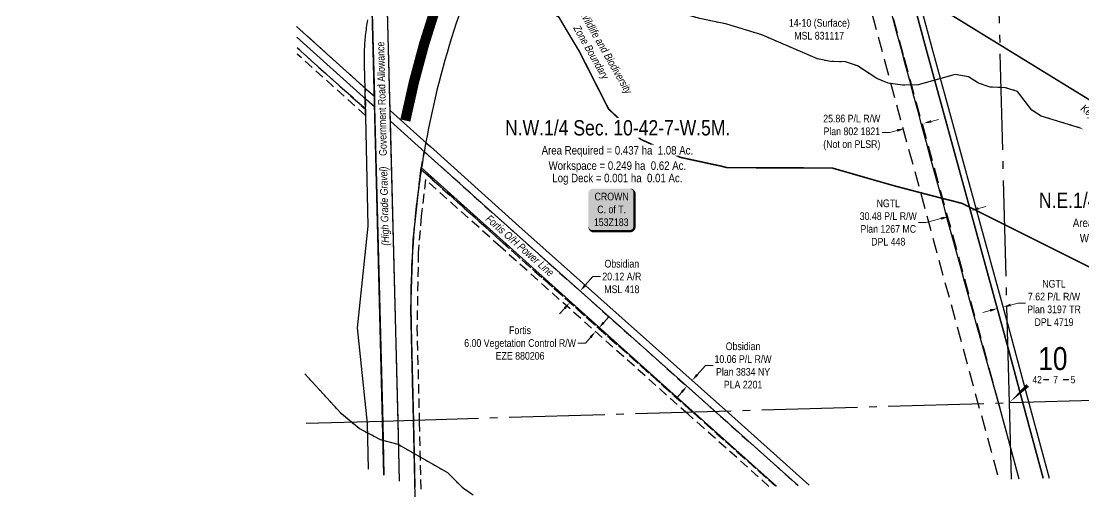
# Model space of a CAD drawing. Extents: x 633209 to 644713, y 5826006 to 5832721.
# Drawn here: x 639231 to 640617, y 5830021 to 5830641 of the extents above; entities that cross this region are included whole.
import ezdxf
from ezdxf.enums import TextEntityAlignment as Align

# ---------------------------------------------------------------- set-up
doc = ezdxf.new("R2010")
doc.units = 0
doc.header["$LTSCALE"] = 5
doc.header["$PDSIZE"] = 0.5
for name, pattern in [('DASHDOT2', [12.7, 6.35, -3.175, 0, -3.175]), ('foc-ACCESSROAD', [3.75, 2.5, -1.25]), ('foc-FLOWLINE', [3.75, 2.5, -1.25]), ('foc-MONUMENT-BDYS', [6, 4, -2]), ('foc-QUARTERLINE', [33, 25, -3, 2, -3]), ('foc-WHEELTRACKS', [2, 0.4, -1.6])]:
    doc.linetypes.add(name, pattern=pattern)
doc.layers.get('Defpoints').update_dxf_attribs({"color": 9})
for name, color, linetype in [('10', 1, 'Continuous'), ('9', 3, 'Continuous'), ('AS-OWNER', 7, 'Continuous'), ('AS-POWER', 104, 'foc-POWER'), ('AS-ROADS', 254, 'Continuous'), ('AS-WILDLIFE', 131, 'DASHDOT2'), ('C-AR', 13, 'foc-ACCESSROAD'), ('C-RW', 13, 'Continuous'), ('C-SYMBOL', 7, 'Continuous'), ('C-WS', 13, 'foc-ACCESSROAD'), ('F-EZE', 190, 'foc-FLOWLINE'), ('F-RW', 190, 'Continuous'), ('L-AREAREQUIRED', 7, 'Continuous'), ('L-AREAWORK', 5, 'Continuous'), ('L-MON-PLAN', 7, 'foc-MONUMENT-BDYS'), ('L-QSEC', 8, 'foc-QUARTERLINE'), ('L-ROAD-T', 7, 'Continuous'), ('L-SEC', 7, 'Continuous'), ('L-SECLBL', 7, 'Continuous'), ('L-TITLEDB', 4, 'Continuous'), ('T-WATER-P3', 160, 'foc-WHEELTRACKS')]:
    doc.layers.add(name, color=color, linetype=linetype)
for name, color, linetype, lineweight in [('C-AR-T', 13, 'Continuous', 9), ('C-RW-T', 13, 'Continuous', 9), ('F-AR-T', 190, 'Continuous', 9), ('F-EZE-T', 190, 'Continuous', 9), ('F-RW-T', 190, 'Continuous', 9), ('T-TEXT', 48, 'Continuous', 18)]:
    doc.layers.add(name, color=color, linetype=linetype, lineweight=lineweight)
doc.styles.add('100L', font='ARIALN.TTF', dxfattribs={"height": 11})
doc.styles.add('175L', font='ARIALN.TTF', dxfattribs={"height": 20})
doc.styles.add('80', font='ARIALN.TTF', dxfattribs={"height": 10})
doc.styles.add('80CG', font='ARIALN.TTF', dxfattribs={"height": 10})
doc.styles.add('80L', font='ARIALN.TTF', dxfattribs={"height": 10})
doc.styles.add('80LS', font='ARIALNI.TTF', dxfattribs={"height": 10})
doc.styles.add('foc-LtypeFont', font='ARIALN.TTF', dxfattribs={"height": 7.35})
doc.styles.add('SIMPLEX', font='ARIALN.TTF')
doc.linetypes.add('foc-POWER', pattern='A,6,-1,["P",foc-LtypeFont,S=0.2,R=0,X=-0.625,Y=-0.75],-1.24,4', length=12.24)
doc.linetypes.add('foc-POWER-NOLINE', pattern='A,0,-4,["P",foc-LtypeFont,S=0.2,R=0,X=-0.625,Y=-0.75],-8.24', length=12.24)
doc.linetypes.add('foc-TOPO-flowdirection-NOLINE', pattern='A,0,[">",foc-LtypeFont,S=0.3,R=0,X=0,Y=-0.945],-20,[">",foc-LtypeFont,S=0.3,R=0,X=0,Y=-0.945],0', length=20)
doc.dimstyles.new('Compass 5 000', dxfattribs={"dimscale": 5, "dimtxt": 9, "dimasz": 2, "dimexe": 0.2, "dimexo": 0.0625, "dimgap": 0.5, "dimtad": 0, "dimtih": 1, "dimtoh": 1, "dimzin": 0, "dimdsep": 46, "dimtxsty": '80CG', "dimcen": 0.1, "dimse1": 1, "dimse2": 1, "dimclrd": 256, "dimclrt": 256, "dimaunit": 1, "dimadec": 4, "dimazin": 0, "dimtfac": 0.06, "dimtofl": 0, "dimtmove": 0, "dimatfit": 1, "dimfxl": 0.2, "dimtolj": 1, "dimtzin": 0, "dimlwd": -1, "dimarcsym": 0})

# ---------------------------------------------------------------- blocks, each defined once
blk = doc.blocks.new('L-SECLBL')
at = {"layer": '9', "color": 7}
for p, q in [((-5.1, -27.8), (-12.3, -27.8)), ((20.7, -27.8), (13.5, -27.8))]:
    blk.add_line(p, q, dxfattribs=at)
at = {"layer": '10', "color": 2, "style": 'SIMPLEX'}
blk.add_attdef('SEC', text='', height=30, dxfattribs=at).set_placement((0, 0), align=Align.MIDDLE)
at = {"layer": '10', "color": 5, "style": '80L'}
blk.add_attdef('TWP', text='', height=9.5, dxfattribs=at).set_placement((-14.4, -27.4), align=Align.MIDDLE_RIGHT)
blk.add_attdef('RGE', text='', height=9.5, dxfattribs=at).set_placement((3.6, -27.4), align=Align.MIDDLE_CENTER)
blk.add_attdef('MER', text='', height=9.5, dxfattribs=at).set_placement((23.2, -27.4), align=Align.MIDDLE_LEFT)
blk = doc.blocks.new('*D397')
at = {"layer": 'C-AR-T', "transparency": 16777216}
for p, q in [((639966.5, 5830297.1), (639976.7, 5830308.5)), ((639976.7, 5830308.5), (639986.7, 5830308.5)), ((639939.8, 5830267.2), (639933.2, 5830259.7))]:
    blk.add_line(p, q, dxfattribs=at)
for points in [[(639965.3, 5830298.2), (639967.8, 5830296), (639959.9, 5830289.6)], [(639938.6, 5830268.3), (639941.1, 5830266), (639946.5, 5830274.6)]]:
    blk.add_solid(points, dxfattribs=at)
at = {"layer": 'Defpoints', "color": 0, "transparency": 16777216}
for p in [(639952.8, 5830296), (639939.4, 5830280.9), (639959.9, 5830289.6)]:
    blk.add_point(p, dxfattribs=at)
at = {"layer": 'C-AR-T', "transparency": 16777216, "insert": (640014.4, 5830308.5), "char_height": 10, "attachment_point": 5, "style": '80CG'}
blk.add_mtext('\\A1;Obsidian\\P20.12 A/R\\PMSL 418', dxfattribs=at)
blk = doc.blocks.new('*D452')
at = {"layer": 'C-RW-T', "transparency": 16777216}
for p, q in [((640112.6, 5830180.4), (640123.5, 5830192.5)), ((640123.5, 5830192.5), (640133.5, 5830192.5)), ((640092.7, 5830157.9), (640086, 5830150.5))]:
    blk.add_line(p, q, dxfattribs=at)
for points in [[(640111.4, 5830181.5), (640113.9, 5830179.3), (640106, 5830172.9)], [(640091.4, 5830159.1), (640093.9, 5830156.8), (640099.3, 5830165.4)]]:
    blk.add_solid(points, dxfattribs=at)
at = {"layer": 'Defpoints', "color": 0, "transparency": 16777216}
for p in [(640075.2, 5830200.4), (640068.5, 5830192.9), (640106, 5830172.9)]:
    blk.add_point(p, dxfattribs=at)
at = {"layer": 'C-RW-T', "transparency": 16777216, "insert": (640172.6, 5830192.5), "char_height": 10, "attachment_point": 5, "style": '80CG'}
blk.add_mtext('\\A1;Obsidian\\P10.06 P/L R/W\\PPlan 3834 NY\\PPLA 2201', dxfattribs=at)
blk = doc.blocks.new('*D495')
at = {"layer": 'Defpoints', "color": 0, "transparency": 16777216}
for p in [(640383.4, 5830501.6), (640386.3, 5830490.9), (640411.3, 5830497.6)]:
    blk.add_point(p, dxfattribs=at)
at = {"layer": 'F-AR-T', "transparency": 16777216}
for p, q in [((640418.1, 5830510.9), (640427.7, 5830513.5)), ((640373.7, 5830499), (640364.1, 5830496.4)), ((640364.1, 5830496.4), (640354.1, 5830496.4))]:
    blk.add_line(p, q, dxfattribs=at)
for points in [[(640417.6, 5830512.5), (640418.5, 5830509.3), (640408.4, 5830508.3)], [(640373.3, 5830500.6), (640374.2, 5830497.4), (640383.4, 5830501.6)]]:
    blk.add_solid(points, dxfattribs=at)
at = {"layer": 'F-AR-T', "transparency": 16777216, "insert": (640314.5, 5830496.4), "char_height": 10, "attachment_point": 5, "style": '80CG'}
blk.add_mtext('\\A1;25.86 P/L R/W\\PPlan 802 1821\\P(Not on PLSR)', dxfattribs=at)
blk = doc.blocks.new('*D515')
at = {"layer": 'Defpoints', "color": 0, "transparency": 16777216}
for p in [(639979.7, 5830237), (639980.1, 5830236.7), (639983.7, 5830241.4)]:
    blk.add_point(p, dxfattribs=at)
at = {"layer": 'F-EZE-T', "transparency": 16777216}
for p, q in [((639990.7, 5830248.6), (639997.4, 5830256.1)), ((639966.8, 5830221.7), (639956.8, 5830221.7)), ((639973.4, 5830229.2), (639966.8, 5830221.7))]:
    blk.add_line(p, q, dxfattribs=at)
for points in [[(639989.5, 5830249.7), (639992, 5830247.5), (639984.1, 5830241.1)], [(639972.2, 5830230.3), (639974.7, 5830228.1), (639980.1, 5830236.7)]]:
    blk.add_solid(points, dxfattribs=at)
at = {"layer": 'F-EZE-T', "transparency": 16777216, "insert": (639881.6, 5830221.7), "char_height": 10, "attachment_point": 5, "style": '80CG'}
blk.add_mtext('\\A1;Fortis\\P6.00 Vegetation Control R/W\\PEZE 880206', dxfattribs=at)
blk = doc.blocks.new('*D517')
at = {"layer": 'Defpoints', "color": 0, "transparency": 16777216}
for p in [(640470, 5830394.7), (640553.2, 5830086.4), (640523.7, 5830078.4)]:
    blk.add_point(p, dxfattribs=at)
at = {"layer": 'F-RW-T', "transparency": 16777216}
for p, q in [((640479.7, 5830397.3), (640489.3, 5830399.9)), ((640411.5, 5830378.9), (640401.5, 5830378.9)), ((640430.9, 5830384.1), (640411.5, 5830378.9))]:
    blk.add_line(p, q, dxfattribs=at)
for points in [[(640479.3, 5830398.9), (640480.1, 5830395.7), (640470, 5830394.7)], [(640430.5, 5830385.7), (640431.4, 5830382.5), (640440.6, 5830386.7)]]:
    blk.add_solid(points, dxfattribs=at)
at = {"layer": 'F-RW-T', "transparency": 16777216, "insert": (640362.1, 5830378.9), "char_height": 10, "attachment_point": 5, "style": '80CG'}
blk.add_mtext('\\A1;NGTL\\P30.48 P/L R/W\\PPlan 1267 MC\\PDPL 448', dxfattribs=at)
blk = doc.blocks.new('*D518')
at = {"layer": 'Defpoints', "color": 0, "transparency": 16777216}
for p in [(640512.1, 5830268.8), (640510.3, 5830246), (640517.7, 5830247.9)]:
    blk.add_point(p, dxfattribs=at)
at = {"layer": 'F-RW-T', "transparency": 16777216}
for p, q in [((640495.1, 5830264.3), (640485.4, 5830261.7)), ((640521.7, 5830271.4), (640531.4, 5830274)), ((640531.4, 5830274), (640541.4, 5830274))]:
    blk.add_line(p, q, dxfattribs=at)
for points in [[(640494.6, 5830265.9), (640495.5, 5830262.6), (640504.7, 5830266.8)], [(640521.3, 5830273), (640522.2, 5830269.8), (640512.1, 5830268.8)]]:
    blk.add_solid(points, dxfattribs=at)
at = {"layer": 'F-RW-T', "transparency": 16777216, "insert": (640578.4, 5830274), "char_height": 10, "attachment_point": 5, "style": '80CG'}
blk.add_mtext('\\A1;NGTL\\P7.62 P/L R/W\\PPlan 3197 TR\\PDPL 4719', dxfattribs=at)
blk = doc.blocks.new('*U384')
h = blk.add_hatch(color=255)
edge = h.paths.add_edge_path()
edge.add_line((-24, -28.5), (24, -28.5))
edge.add_arc((24, -22.5), 6, 270, 360)
edge.add_line((30, -22.5), (30, 21))
edge.add_arc((24, 21), 6, 0, 90)
edge.add_line((24, 27), (-24, 27))
edge.add_arc((-24, 21), 6, 90, 180)
edge.add_line((-30, 21), (-30, -22.5))
edge.add_arc((-24, -22.5), 6, 180, 270)
at = {"color": 14, "flags": 128}
blk.add_lwpolyline([(-24, -28.5, 3, 3, 0), (24, -28.5, 3, 3, 0.414214), (30, -22.5, 3, 3, 0), (30, 21, 3, 0, 0.414214), (24, 27, 0, 0, 0), (-24, 27, 0, 0, 0.414214), (-30, 21, 0, 0, 0), (-30, -22.5, 0, 3, 0.414214)], format="xyseb", close=True, dxfattribs=at)
at = {"color": 14, "style": '80'}
blk.add_attdef('ENTER_TEXT_001', (-26.8, -4.9), '', height=10, dxfattribs=at)

msp = doc.modelspace()

# ---------------------------------------------------------------- linework, layer by layer
at = {"layer": 'AS-POWER', "linetype": 'foc-POWER-NOLINE', "flags": 128}
msp.add_lwpolyline([(639744.703, 5830021.355), (639742.343, 5830121.294), (639739.086, 5830265.589), (639742.045, 5830356.306), (639752.495, 5830450.88), (640081.455, 5830155.517), (640216.359, 5830035.168)], dxfattribs=at)
at = {"layer": 'AS-ROADS', "const_width": 13.396, "flags": 128}
msp.add_lwpolyline([(640295.896, 5831421.698), (640258.764, 5831376.135), (640225.982, 5831336.024), (640191.818, 5831294.055), (640158.914, 5831253.734), (640125.765, 5831213.185), (640092.182, 5831171.964), (640059.637, 5831132.135), (640026.314, 5831091.317), (639994.394, 5831052.399), (639975.824, 5831029.593), (639961.012, 5831010.97), (639956.466, 5831005.1), (639929.705, 5830968.656), (639900.911, 5830926.608), (639874.817, 5830884.377), (639849.946, 5830840.066), (639827.616, 5830796.486), (639806.552, 5830750.271), (639788.271, 5830705.583), (639770.738, 5830657.188), (639756.233, 5830611.166), (639742.901, 5830561.425), (639731.859, 5830512.026)], dxfattribs=at)
at = {"layer": 'AS-WILDLIFE', "const_width": 2, "flags": 128}
msp.add_lwpolyline([(639231.617, 5831835.436), (639239.625, 5831815.5), (639276.062, 5831724.5), (639379.5, 5831519), (639465.875, 5831377.5), (639519.313, 5831290), (639668.25, 5831091.5), (639763.312, 5830982.5), (639825.563, 5830943.5), (639928.75, 5830896), (639970.125, 5830891), (639995, 5830888), (640036.813, 5830853.5), (640090.25, 5830774), (640123.375, 5830736), (640137.812, 5830719.5), (640174, 5830700.5), (640211.062, 5830688), (640215.125, 5830686.5), (640221.375, 5830686), (640281.25, 5830683.5), (640315.625, 5830680.5), (640367.813, 5830675.5), (640439.688, 5830652.5), (640636.75, 5830531.5), (640996, 5830268), (641018, 5830235.5), (641022.75, 5830228.5), (641044.937, 5830173.5), (641044.188, 5830172.5), (641030.438, 5830152.5), (640980.187, 5830135.5), (640924.563, 5830157), (640918.437, 5830159.5), (640898.75, 5830170.5), (640649.375, 5830308.5), (640486.25, 5830390), (640458.25, 5830404), (640432.375, 5830410.5), (640371.187, 5830426.5), (640346.563, 5830433.5), (640289.125, 5830450), (640170.25, 5830450.5), (640152, 5830450.5), (640141.688, 5830453), (640090.625, 5830464), (640039.062, 5830487.5), (639997.125, 5830527), (639959, 5830602), (639942.187, 5830630), (639932.125, 5830647), (639892.5, 5830670), (639890.687, 5830671), (639824.375, 5830679), (639764.25, 5830697), (639762.812, 5830697.5), (639725.937, 5830737), (639721.625, 5830740), (639663.5, 5830781), (639591.313, 5830814.5), (639585.721, 5830814.579)], dxfattribs=at)
at = {"layer": 'C-AR', "flags": 128}
msp.add_lwpolyline([(639590.014, 5830634.447), (639679.215, 5830554.462), (639679.877, 5830526.826), (639590.673, 5830606.815)], dxfattribs=at)
at = {"layer": 'C-RW'}
for points in [[(639590.014, 5830634.447), (639680.855, 5830552.991), (639691.409, 5830543.536), (639691.764, 5830529.707), (639681.189, 5830539.184), (639590.343, 5830620.647)], [(640244.382, 5830035.989), (640138.834, 5830130.186), (639873.358, 5830366.76), (639757.843, 5830470.487), (639712.355, 5830511.305), (639712.003, 5830525.013), (639759.903, 5830482.174), (639764.56, 5830477.971), (639880.063, 5830374.252), (640153.462, 5830130.614), (640259.022, 5830036.417)]]:
    msp.add_lwpolyline(points, dxfattribs=at)
at = {"layer": 'C-WS', "flags": 128}
msp.add_lwpolyline([(640215.107, 5830035.131), (640125.425, 5830115.169), (640109.529, 5830129.327), (639859.906, 5830351.78), (639752.612, 5830448.125), (639756.463, 5830471.724), (639873.358, 5830366.76), (640138.834, 5830130.186), (640244.382, 5830035.989)], dxfattribs=at)
at = {"layer": 'F-EZE'}
for points in [[(639590.673, 5830606.815), (639679.877, 5830526.826), (639680.072, 5830518.587), (639590.869, 5830598.575)], [(639744.638, 5830033.97), (639742.609, 5830119.895), (639739.651, 5830244.443), (639739.567, 5830254.311), (639739.476, 5830283.935), (639739.527, 5830293.77), (639739.835, 5830303.671), (639740.143, 5830313.541), (639740.533, 5830323.408), (639740.999, 5830333.12), (639741.028, 5830333.728), (639741.471, 5830342.975), (639741.526, 5830343.644), (639745.386, 5830391.797), (639751.553, 5830441.007), (639751.75, 5830442.34), (639751.903, 5830443.381), (639752.612, 5830448.125), (639858.505, 5830353.038), (640108.128, 5830130.585), (640124.024, 5830116.427), (640213.707, 5830036.389)], [(640206.377, 5830034.876), (640121.429, 5830110.688), (640100.791, 5830129.072), (639855.92, 5830347.29), (639758.326, 5830434.925), (639752.552, 5830387.24), (639748.745, 5830339.358), (639747.054, 5830243.326), (639750.012, 5830118.812), (639752.082, 5830031.12)]]:
    msp.add_lwpolyline(points, dxfattribs=at)
at = {"layer": 'F-RW'}
msp.add_lwpolyline([(640532.889, 5830044.438), (640523.287, 5830080.03), (640506.979, 5830140.983, -0.00497214), (640331.098, 5830786.265), (640289.56, 5830940.58), (640320.865, 5830941.509), (640411.473, 5830604.896), (640519.937, 5830210.192), (640538.185, 5830141.897), (640564.213, 5830045.356)], format="xyb", dxfattribs=at)
msp.add_lwpolyline([(640564.213, 5830045.356), (640538.185, 5830141.896), (640519.937, 5830210.192), (640411.473, 5830604.896), (640320.865, 5830941.509), (640328.691, 5830941.741), (640342.261, 5830891.326), (640418.829, 5830606.876), (640519.1, 5830242.709), (640546.012, 5830142.125), (640572.042, 5830045.585)], dxfattribs=at)
at = {"layer": 'L-MON-PLAN'}
msp.add_lwpolyline([(640532.929, 5830044.439), (640506.97, 5830141.018), (640382.05, 5830596.976), (640289.56, 5830940.58), (640263, 5830939.791), (640357.087, 5830590.256), (640506.393, 5830043.662)], dxfattribs=at)
at = {"layer": 'L-QSEC'}
for p, q in [((640520.145, 5830144.075), (640499.259, 5830946.791)), ((640520.204, 5830144.077), (641316.486, 5830167.398)), ((639702.269, 5830120.122), (640520.204, 5830144.077)), ((640522.797, 5830044.143), (640520.145, 5830144.075)), ((639602.339, 5830117.293), (639702.269, 5830120.122))]:
    msp.add_line(p, q, dxfattribs=at)
at = {"layer": 'L-SEC'}
for p, q in [((639702.269, 5830120.122), (639681.689, 5830922.538)), ((639722.373, 5830120.601), (639701.793, 5830923.151)), ((639703.943, 5830049.546), (639702.269, 5830120.122)), ((639724.243, 5830041.776), (639722.374, 5830120.599))]:
    msp.add_line(p, q, dxfattribs=at)
at = {"layer": 'L-SECLBL', "flags": 128}
msp.add_lwpolyline([(640520.145, 5830144.075, 0, 4.998, 0), (640544.056, 5830166.461, 0, 0, 0)], format="xyseb", dxfattribs=at)
at = {"layer": 'L-TITLEDB'}
for points in [[(639724.243, 5830041.776), (639722.435, 5830118.007), (639712.355, 5830511.305), (639712.003, 5830525.013), (639707.017, 5830719.454)], [(639688.23, 5830667.501), (639691.409, 5830543.536), (639691.764, 5830529.707), (639692.186, 5830513.272), (639702.333, 5830117.427), (639703.943, 5830049.546)], [(639683.854, 5830057.235), (639682.445, 5830116.863), (639669.485, 5830241.485), (639683.485, 5830374.237), (639680.108, 5830517.079), (639679.913, 5830525.318), (639679.585, 5830539.146), (639679.252, 5830552.953), (639678.485, 5830584.665), (639678.436, 5830587.23), (639678.409, 5830589.794), (639678.404, 5830592.358), (639678.422, 5830594.923), (639678.461, 5830597.487), (639678.522, 5830600.051), (639678.605, 5830602.614), (639678.711, 5830605.176), (639678.839, 5830607.738), (639678.988, 5830610.298), (639679.16, 5830612.857), (639679.353, 5830615.414), (639679.569, 5830617.97), (639679.807, 5830620.523), (639680.066, 5830623.074), (639680.348, 5830625.623), (639680.651, 5830628.17), (639680.977, 5830630.714), (639681.325, 5830633.254), (639681.694, 5830635.792), (639682.085, 5830638.327), (639682.498, 5830640.858), (639682.933, 5830643.386)], [(639801.587, 5830648.526), (639798.369, 5830638.928), (639795.233, 5830629.303), (639792.182, 5830619.651), (639789.213, 5830609.973), (639786.328, 5830600.27), (639783.526, 5830590.542), (639780.809, 5830580.791), (639778.176, 5830571.016), (639775.627, 5830561.219), (639773.164, 5830551.4), (639770.784, 5830541.561), (639768.49, 5830531.702), (639766.281, 5830521.823), (639764.158, 5830511.924), (639762.119, 5830502.009), (639760.166, 5830492.076), (639758.3, 5830482.127), (639757.255, 5830476.286), (639756.24, 5830470.44), (639754.912, 5830462.575), (639754.596, 5830460.651), (639753.635, 5830454.702), (639753.033, 5830450.849), (639752.41, 5830446.82), (639751.548, 5830441.034), (639751.351, 5830439.702), (639750.15, 5830431.209), (639749.973, 5830429.941), (639748.834, 5830421.371), (639748.676, 5830420.169), (639747.601, 5830411.524), (639747.462, 5830410.386), (639746.452, 5830401.664), (639746.33, 5830400.593), (639745.386, 5830391.797), (639745.28, 5830390.792), (639744.404, 5830381.92), (639744.313, 5830380.982), (639743.505, 5830372.036), (639743.428, 5830371.164), (639742.69, 5830362.145), (639742.625, 5830361.338), (639741.959, 5830352.247), (639741.906, 5830351.507), (639741.311, 5830342.343), (639741.269, 5830341.669), (639740.748, 5830332.434), (639740.715, 5830331.828), (639740.249, 5830322.116), (639739.858, 5830312.249), (639739.55, 5830302.379), (639739.325, 5830292.507), (639739.184, 5830282.634), (639739.126, 5830272.759), (639739.15, 5830262.885), (639739.258, 5830253.01), (639739.449, 5830243.138), (639742.407, 5830118.59), (639744.403, 5830034.06)]]:
    msp.add_lwpolyline(points, dxfattribs=at)
at = {"layer": 'T-WATER-P3', "linetype": 'foc-TOPO-flowdirection-NOLINE', "flags": 128}
for points in [[(641157.149, 5830181.047), (641139.934, 5830186.552), (641114.461, 5830200.34), (641053.143, 5830238.473), (641043.37, 5830248.645), (641026.162, 5830273.636), (640992.86, 5830302.109), (640952.517, 5830323.045), (640882.909, 5830378.284), (640868.764, 5830385.043), (640850.904, 5830388.063), (640809.967, 5830388.204), (640795.032, 5830396.333), (640761.984, 5830430.04), (640736.224, 5830449.448), (640671.191, 5830484.367), (640561.626, 5830517.784), (640549.574, 5830525.594), (640530.865, 5830549.926), (640514.958, 5830554.784), (640495.277, 5830555.444), (640479.893, 5830560.825), (640466.662, 5830569.156), (640449.258, 5830572.114), (640401.302, 5830558.371), (640380.836, 5830558.246), (640361.867, 5830560.545), (640347.334, 5830566.779), (640321.782, 5830583.114), (640306.203, 5830588.561), (640286.587, 5830588.895), (640269.707, 5830592.246), (640197.227, 5830623.547), (640151.544, 5830637.536), (640116.277, 5830644.885), (640083.554, 5830654.14), (640069.41, 5830661.028), (640057.55, 5830669.101), (640055.804, 5830684.657), (640058.889, 5830702.711), (640058.373, 5830722.129), (640052.312, 5830736.886), (640045.28, 5830748.898), (639983.616, 5830793.175), (639953.239, 5830805.445), (639890.862, 5830826.118), (639851.041, 5830847.381), (639842.322, 5830854.809), (639833.452, 5830869.019), (639816.295, 5830877.812), (639806.907, 5830889.879), (639794.915, 5830898.409), (639766.893, 5830910.554), (639754.383, 5830917.578), (639738.609, 5830922.631), (639710.192, 5830935.43), (639698.394, 5830944.417), (639663.264, 5830950.067), (639652.377, 5830960.757), (639638.038, 5830967.385), (639618.159, 5830967.129), (639609.691, 5830978.416), (639598.546, 5830988.125), (639589.814, 5830999.673), (639578.542, 5831030.238), (639556.971, 5831071.496), (639553.217, 5831089.348)], [(639820.169, 5830023.565), (639807.574, 5830032.197), (639787.178, 5830052.405), (639722.331, 5830089.286), (639699.427, 5830095.431), (639671.527, 5830110.19), (639648.451, 5830129.606), (639600.809, 5830181.47)]]:
    msp.add_lwpolyline(points, dxfattribs=at)
at = {"layer": 'T-WATER-P3'}
msp.add_lwpolyline([(639820.169, 5830023.565), (639807.574, 5830032.197), (639787.178, 5830052.405), (639722.331, 5830089.286), (639699.427, 5830095.431), (639671.527, 5830110.19), (639648.451, 5830129.606), (639600.809, 5830181.47)], dxfattribs=at)

# ---------------------------------------------------------------- block references
at = {"layer": 'AS-OWNER'}
ref = msp.add_blockref('*U384', (640000.888, 5830396.117), dxfattribs=at)
ref.add_attrib('ENTER_TEXT_001', 'CROWN', (639978.828, 5830407.89), dxfattribs={"layer": '0', "color": 14, "height": 10, "style": '80'})
ref.add_attrib('ENTER_TEXT_002', 'C. of T.', (639982.324, 5830391.046), dxfattribs={"layer": '0', "color": 14, "height": 10, "style": '80'})
ref.add_attrib('ENTER_TEXT_003', '153Z183', (639977.934, 5830374.338), dxfattribs={"layer": '0', "color": 14, "height": 10, "style": '80'})
at = {"layer": 'L-SECLBL'}
msp.add_blockref('L-SECLBL', (640576.913, 5830201.523), dxfattribs=at).add_auto_attribs({'SEC': '10', 'TWP': '42', 'RGE': '7', 'MER': '5'})

# ---------------------------------------------------------------- texts
at = {"layer": 'AS-POWER', "insert": (639842.17, 5830390.107), "char_height": 9.99684, "attachment_point": 1, "rotation": 318.653529, "style": '175L'}
msp.add_mtext_dynamic_manual_height_columns('\\pi0.34734;{\\fArial Narrow|b0|i1|c0|p34;Fortis O/H Power Line}', width=112.50791, gutter_width=100, heights=[0], dxfattribs=at)
at = {"layer": 'C-AR-T', "insert": (640231.709, 5830660.977), "char_height": 10, "attachment_point": 1, "style": '80L'}
msp.add_mtext_dynamic_manual_height_columns('\\pi17.597;Obsidian\\P\\pi0.67981;14-10 (Surface)\\P\\pi7.7296;MSL 831117', width=79.02675, gutter_width=50.016, heights=[0], dxfattribs=at)
at = {"layer": 'L-AREAREQUIRED', "color": 5, "style": '100L'}
msp.add_text('Area Required = 1.305 ha  3.22 Ac.', height=10.99304, dxfattribs=at).set_placement((640701.895, 5830369.774), align=Align.BOTTOM_CENTER)
at = {"layer": 'L-AREAWORK', "color": 5, "style": '100L'}
msp.add_text('Workspace = 0.205 ha  0.51 Ac.', height=10.99304, dxfattribs=at).set_placement((640701.895, 5830349.786), align=Align.BOTTOM_CENTER)
at = {"layer": 'L-ROAD-T', "style": '80L'}
msp.add_text('Government Road Allowance', height=10, rotation=91.365228, dxfattribs=at).set_placement((639701.016, 5830540.321), align=Align.MIDDLE_CENTER)
at = {"layer": 'T-TEXT', "style": '80LS'}
msp.add_text('(High Grade Gravel)', height=10, rotation=91.365228, dxfattribs=at).set_placement((639704.352, 5830400.361), align=Align.MIDDLE_CENTER)

# ---------------------------------------------------------------- dimensions: what is measured, and where the dimension line sits
at = {"layer": 'C-AR-T'}
dim = msp.add_linear_dim(base=(639959.889, 5830289.649), p1=(639939.403, 5830280.935), p2=(639952.799, 5830295.967), angle=48.294787, text='Obsidian\\P20.12 A/R\\PMSL 418', dimstyle='Compass 5 000', dxfattribs=at)
dim.commit()
dim.dimension.update_dxf_attribs({"geometry": '*D397', "text_midpoint": (640014.423, 5830308.5), "dimtype": 161})
at = {"layer": 'C-RW-T'}
dim = msp.add_linear_dim(base=(640105.991, 5830172.918), p1=(640068.472, 5830192.888), p2=(640075.16, 5830200.393), angle=48.294399, text='Obsidian\\P10.06 P/L R/W\\PPlan 3834 NY\\PPLA 2201', dimstyle='Compass 5 000', dxfattribs=at)
dim.commit()
dim.dimension.update_dxf_attribs({"geometry": '*D452', "text_midpoint": (640172.556, 5830192.532), "dimtype": 161})
at = {"layer": 'F-AR-T'}
dim = msp.add_aligned_dim(p1=(640411.286, 5830497.592), p2=(640386.266, 5830490.874), distance=-11.127, text='25.86 P/L R/W\\PPlan 802 1821\\P(Not on PLSR)', dimstyle='Compass 5 000', dxfattribs=at)
dim.commit()
dim.dimension.update_dxf_attribs({"geometry": '*D495', "text_midpoint": (640314.525, 5830496.434)})
at = {"layer": 'F-EZE-T'}
dim = msp.add_aligned_dim(p1=(639983.728, 5830241.435), p2=(639979.734, 5830236.953), distance=0.444, text='Fortis\\P6.00 Vegetation Control R/W\\PEZE 880206', dimstyle='Compass 5 000', dxfattribs=at)
dim.commit()
dim.dimension.update_dxf_attribs({"geometry": '*D515', "text_midpoint": (639881.602, 5830221.726)})
at = {"layer": 'F-RW-T'}
dim = msp.add_linear_dim(base=(640512.082, 5830268.825), p1=(640510.33, 5830245.955), p2=(640517.692, 5830247.931), angle=15.028669, text='NGTL\\P7.62 P/L R/W\\PPlan 3197 TR\\PDPL 4719', dimstyle='Compass 5 000', dxfattribs=at)
dim.commit()
dim.dimension.update_dxf_attribs({"geometry": '*D518', "text_midpoint": (640578.404, 5830274.011), "dimtype": 161})

# ---------------------------------------------------------------- next in the draw order: texts
at = {"layer": 'AS-WILDLIFE', "insert": (639956.75, 5830675.654), "char_height": 10, "attachment_point": 1, "rotation": 299.832683, "style": '175L', "bg_fill": 2}
msp.add_mtext_dynamic_manual_height_columns('\\pi0.34913;{\\fArial Narrow|b0|i1|c0|p34;Key Wildlife and Biodiversity\\P\\pi31.263; Zone Boundary}', width=144.74328, gutter_width=100.032, heights=[0], dxfattribs=at)

# ---------------------------------------------------------------- next in the draw order: linework, layer by layer
at = {"layer": 'T-WATER-P3', "flags": 128}
msp.add_lwpolyline([(641157.149, 5830181.047), (641139.934, 5830186.552), (641114.461, 5830200.34), (641053.143, 5830238.473), (641043.37, 5830248.645), (641026.162, 5830273.636), (640992.86, 5830302.109), (640952.517, 5830323.045), (640882.909, 5830378.284), (640868.764, 5830385.043), (640850.904, 5830388.063), (640809.967, 5830388.204), (640795.032, 5830396.333), (640761.984, 5830430.04), (640736.224, 5830449.448), (640671.191, 5830484.367), (640561.626, 5830517.784), (640549.574, 5830525.594), (640530.865, 5830549.926), (640514.958, 5830554.784), (640495.277, 5830555.444), (640479.893, 5830560.825), (640466.662, 5830569.156), (640449.258, 5830572.114), (640401.302, 5830558.371), (640380.836, 5830558.246), (640361.867, 5830560.545), (640347.334, 5830566.779), (640321.782, 5830583.114), (640306.203, 5830588.561), (640286.587, 5830588.895), (640269.707, 5830592.246), (640197.227, 5830623.547), (640151.544, 5830637.536), (640116.277, 5830644.885), (640083.554, 5830654.14), (640069.41, 5830661.028), (640057.55, 5830669.101), (640055.804, 5830684.657), (640058.889, 5830702.711), (640058.373, 5830722.129), (640052.312, 5830736.886), (640045.28, 5830748.898), (639983.616, 5830793.175), (639953.239, 5830805.445), (639890.862, 5830826.118), (639851.041, 5830847.381), (639842.322, 5830854.809), (639833.452, 5830869.019), (639816.295, 5830877.812), (639806.907, 5830889.879), (639794.915, 5830898.409), (639766.893, 5830910.554), (639754.383, 5830917.578), (639738.609, 5830922.631), (639710.192, 5830935.43), (639698.394, 5830944.417), (639663.264, 5830950.067), (639652.377, 5830960.757), (639638.038, 5830967.385), (639618.159, 5830967.129), (639609.691, 5830978.416), (639598.546, 5830988.125), (639589.814, 5830999.673), (639578.542, 5831030.238), (639556.971, 5831071.496), (639553.217, 5831089.348)], dxfattribs=at)

# ---------------------------------------------------------------- next in the draw order: texts
at = {"layer": 'AS-WILDLIFE', "insert": (640617.988, 5830534.112), "char_height": 10, "attachment_point": 1, "rotation": 323.740974, "style": '175L', "bg_fill": 3, "box_fill_scale": 1.15, "bg_fill_color": 256, "bg_fill_true_color": 256, "bg_fill_transparency": 0}
msp.add_mtext_dynamic_manual_height_columns('\\pi0.34913;{\\fArial Narrow|b0|i1|c0|p34;Key Wildlife and Biodiversity \\P\\pi32.996;Zone Boundary}', width=144.74328, gutter_width=100.032, heights=[0], dxfattribs=at)
at = {"layer": 'C-SYMBOL', "color": 3, "insert": (640009.015, 5830512.483), "char_height": 19.99368, "width": 294.04075, "attachment_point": 2, "style": '175L', "bg_fill": 3, "box_fill_scale": 1.15, "bg_fill_color": 256, "bg_fill_true_color": 256, "bg_fill_transparency": 0}
msp.add_mtext('N.W.1/4 Sec. 10-42-7-W.5M.', dxfattribs=at)
at = {"layer": 'L-AREAWORK', "color": 5, "insert": (640008.589, 5830458.669), "char_height": 10.99304, "width": 179.59301, "attachment_point": 2, "style": '100L', "bg_fill": 3, "box_fill_scale": 1.15, "bg_fill_color": 256, "bg_fill_true_color": 256, "bg_fill_transparency": 0}
msp.add_mtext('Workspace = 0.249 ha  0.62 Ac.', dxfattribs=at)

# ---------------------------------------------------------------- next in the draw order: texts
at = {"layer": 'C-SYMBOL', "color": 3, "insert": (640702.54, 5830418.022), "char_height": 19.99368, "width": 289.13746, "attachment_point": 2, "style": '175L', "bg_fill": 3, "box_fill_scale": 1.15, "bg_fill_color": 256, "bg_fill_true_color": 256, "bg_fill_transparency": 0}
msp.add_mtext('N.E.1/4 Sec. 10-42-7-W.5M.', dxfattribs=at)
at = {"layer": 'L-AREAREQUIRED', "color": 5, "insert": (640008.604, 5830478.656), "char_height": 10.99304, "width": 197.81477, "attachment_point": 2, "style": '100L', "bg_fill": 3, "box_fill_scale": 1.15, "bg_fill_color": 256, "bg_fill_true_color": 256, "bg_fill_transparency": 0}
msp.add_mtext('Area Required = 0.437 ha  1.08 Ac.', dxfattribs=at)
at = {"layer": 'L-AREAWORK', "color": 5, "insert": (640008.589, 5830442.504), "char_height": 10.99304, "width": 169.80726, "attachment_point": 2, "style": '100L'}
msp.add_mtext('Log Deck = 0.001 ha  0.01 Ac.', dxfattribs=at)

# ---------------------------------------------------------------- next in the draw order: dimensions: what is measured, and where the dimension line sits
at = {"layer": 'F-RW-T'}
dim = msp.add_linear_dim(base=(640470.036, 5830394.673), p1=(640523.716, 5830078.443), p2=(640553.153, 5830086.379), angle=15.088386, text='NGTL\\P30.48 P/L R/W\\PPlan 1267 MC\\PDPL 448', dimstyle='Compass 5 000', dxfattribs=at)
dim.commit()
dim.dimension.update_dxf_attribs({"geometry": '*D517', "text_midpoint": (640362.05, 5830378.898), "dimtype": 161})

doc.saveas('drawing.dxf')
